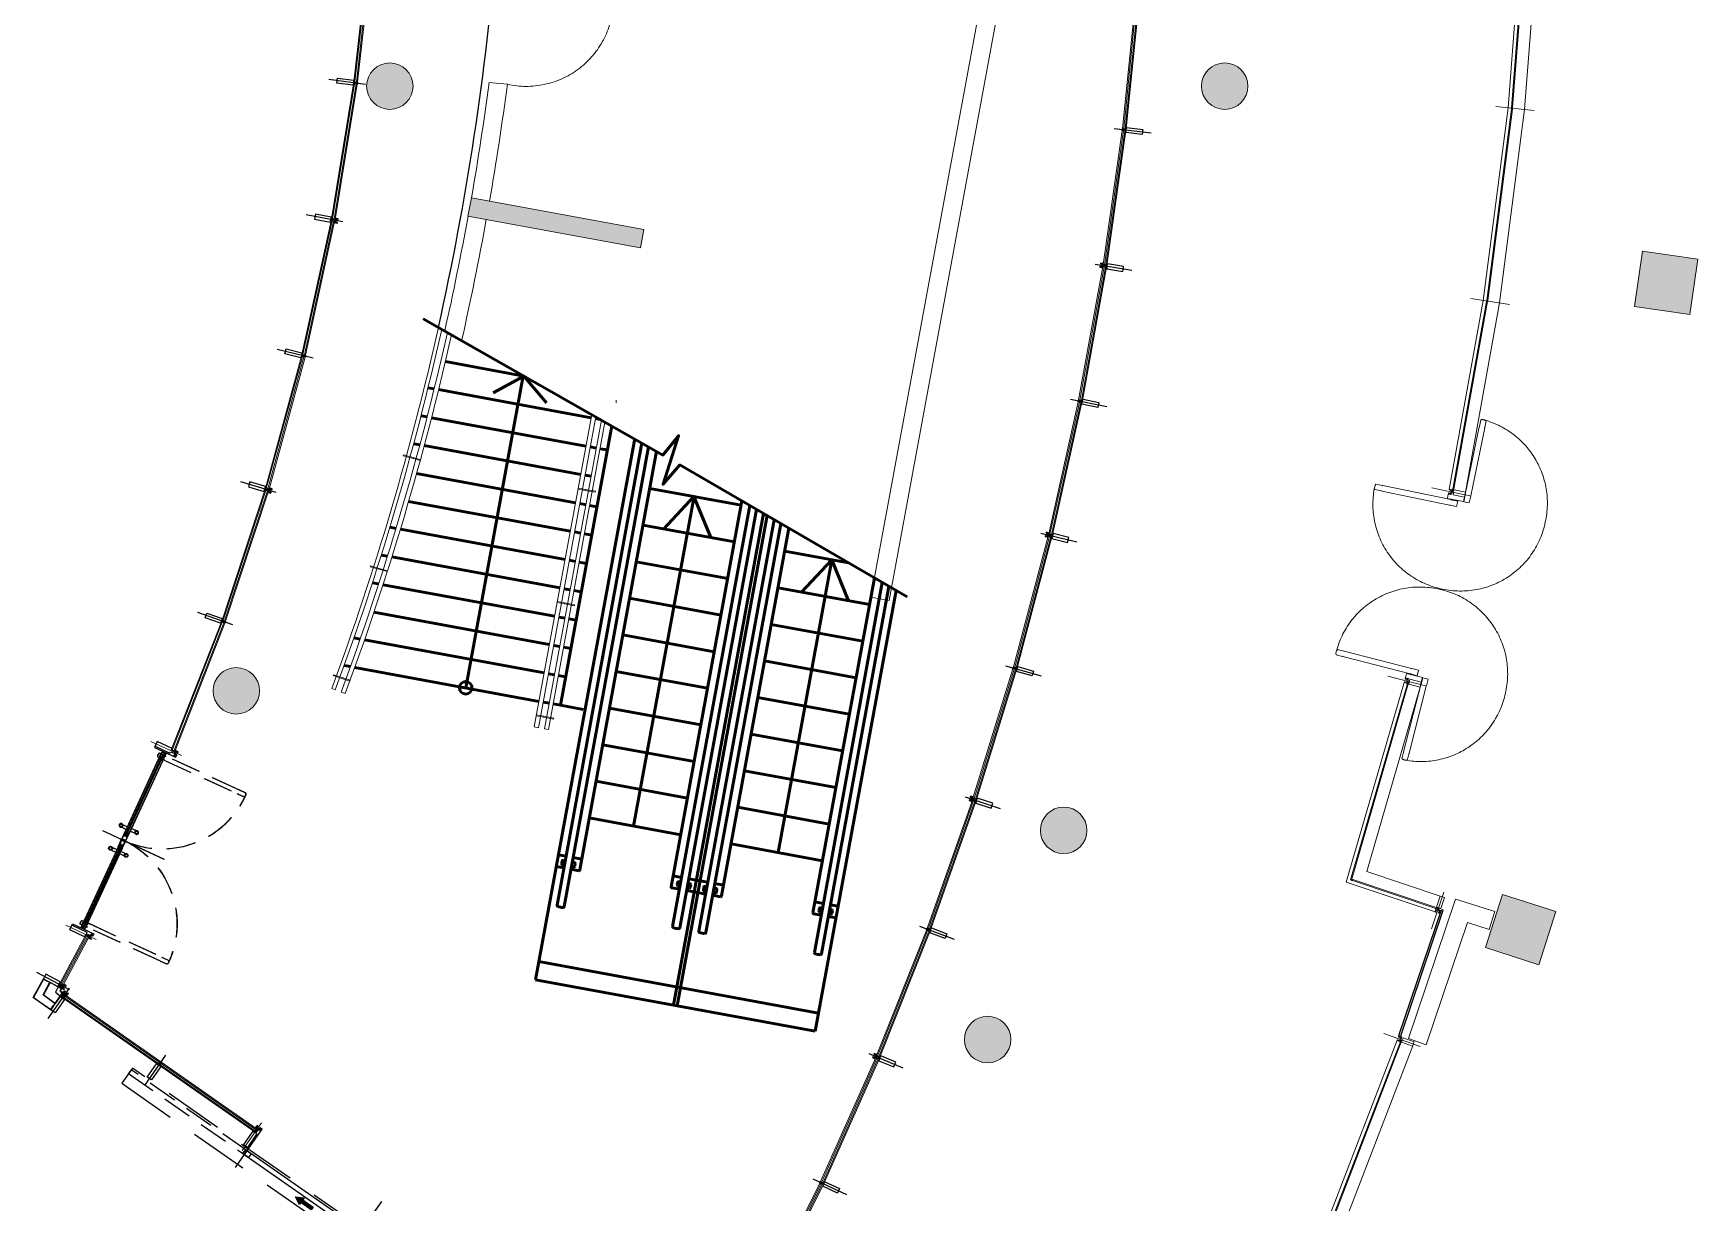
# Model space of a CAD drawing. Header units: centimetres. Extents: x 139057 to 200038, y 34824 to 80516.
# Drawn here: x 173104 to 174894, y 51127 to 52385 of the extents above; entities that cross this region are included whole.
import ezdxf

# ---------------------------------------------------------------- set-up
doc = ezdxf.new("R2010")
doc.units = ezdxf.units.CM
doc.header["$LTSCALE"] = 100
for name, pattern in [('CENTER', [7, 4, -1, 1, -1]), ('GI-ST-ESC-P1$0$A-FLPLR$0$CENTER', [2, 1.25, -0.25, 0.25, -0.25]), ('GI-ST-ESC-P1$0$AFP0APIAZ$0$CENTER', [50.8, 31.75, -6.35, 6.35, -6.35]), ('GI-ST-ESC-P1$0$CENTER', [50.8, 31.75, -6.35, 6.35, -6.35]), ('GI-ST-ESC-P1$0$CENTER2', [28.575, 19.05, -3.175, 3.175, -3.175]), ('GI-ST-ESC-P1$0$DASHED', [19.05, 12.7, -6.35]), ('GI-ST-ESC-P1$0$HIDDEN', [9.525, 6.35, -3.175]), ('GI-ST-ESC-P1$0$HIDDEN2', [4.7625, 3.175, -1.5875]), ('HIDDEN', [0.5, 0.25, -0.25])]:
    doc.linetypes.add(name, pattern=pattern)
doc.layers.get('0').update_dxf_attribs({"lineweight": 0})
doc.layers.get('Defpoints').update_dxf_attribs({"lineweight": 0})
for name, color, linetype, lineweight in [('410_STRUTTURE_001-AM_0', 7, 'Continuous', 0), ('430_TAVOLATI_001-AM_0', 3, 'Continuous', 0), ('440_SIMBOLI_001-AM_0', 31, 'Continuous', 0), ('441_SERRAMENTI_001-AM_0', 1, 'Continuous', 0), ('448_SCALE_001-AM_0', 216, 'Continuous', 50)]:
    doc.layers.add(name, color=color, linetype=linetype, lineweight=lineweight)
for name, color, linetype in [('A-FIN-PIETRA', 7, 'Continuous'), ('A-GRAFICA', 253, 'Continuous'), ('A-SE', 252, 'Continuous'), ('GI-ST-ESC-P1$0$0-SCRN-40', 7, 'Continuous'), ('GI-ST-ESC-P1$0$A-CLNG-GLAZ', 1, 'Continuous'), ('GI-ST-ESC-P1$0$A-DOOR', 1, 'Continuous'), ('GI-ST-ESC-P1$0$A-DOOR-STL', 1, 'Continuous'), ('GI-ST-ESC-P1$0$A-DOORS-SLIDING', 1, 'Continuous'), ('GI-ST-ESC-P1$0$A-ESC-KONE-NEW', 1, 'Continuous'), ('GI-ST-ESC-P1$0$A-FIN', 7, 'Continuous'), ('GI-ST-ESC-P1$0$A-GLAZ-MULL', 1, 'Continuous'), ('GI-ST-ESC-P1$0$A-HDDN', 7, 'GI-ST-ESC-P1$0$HIDDEN2'), ('GI-ST-ESC-P1$0$A-HTCH', 7, 'Continuous'), ('GI-ST-ESC-P1$0$A-SCRN-50', 7, 'Continuous'), ('GI-ST-ESC-P1$0$AFP0APIAZ$0$A-GRID', 7, 'GI-ST-ESC-P1$0$AFP0APIAZ$0$CENTER'), ('RETAIL-STRFNT$0$A-STONE', 5, 'Continuous')]:
    doc.layers.add(name, color=color, linetype=linetype)

# ---------------------------------------------------------------- blocks, each defined once
blk = doc.blocks.new('GI-ST-ESC-P1$0$SS-JAMB-single')
at = {"layer": 'GI-ST-ESC-P1$0$0-SCRN-40'}
for p, q in [((65, 15), (56, -15)), ((65, -15), (56, 15)), ((65, 9), (81, 19)), ((65, 19), (81, 9)), ((65, -9), (81, -19)), ((65, -19), (81, -9))]:
    blk.add_line(p, q, dxfattribs=at)
for points in [[(81, 9), (65, 9), (65, 19), (81, 19)], [(81, -9), (65, -9), (65, -19), (81, -19)]]:
    blk.add_lwpolyline(points, close=True, dxfattribs=at)
at = {"layer": 'GI-ST-ESC-P1$0$A-DOOR'}
blk.add_line((65, -5), (65, 5), dxfattribs=at)
at = {"layer": 'GI-ST-ESC-P1$0$A-DOOR-STL'}
for points in [[(81, -20), (81, -23), (6, -23, -0.270348), (6, 22), (81, 22), (81, 20), (76, 20), (76, 21), (51, 21), (51, 14, 0.414214), (52, 13), (54, 13, -0.414156), (56, 12), (56, -12, -0.414214), (54, -13), (52, -13, 0.414214), (51, -14), (51, -21), (76, -21), (76, -20)], [(85, 22), (85, 18), (81, 18), (81, 9), (85, 9), (85, 7), (87, 7), (87, 7), (86, 7), (86, 9), (89, 9), (89, 7), (89, 7), (89, 7), (90, 7), (90, 22), (84, 22), (84, 21, -0.342519), (83, 20), (75, 20), (76, 21), (73, 21), (73, 19), (83, 19, 0.359532), (85, 21), (85, 22)], [(85, -22), (85, -18), (81, -18), (81, -9), (85, -9), (85, -7), (87, -7), (87, -7), (86, -7), (86, -9), (89, -9), (89, -7), (89, -7), (89, -7), (90, -7), (90, -23), (84, -23), (84, -22, 0.342519), (83, -20), (75, -20), (76, -21), (73, -21), (73, -19), (83, -19, -0.359532), (85, -21), (85, -22)]]:
    blk.add_lwpolyline(points, format="xyb", close=True, dxfattribs=at)
for points in [[(0, 5), (8, 5), (8, -5), (0, -5)], [(82, 10), (82, 17), (86, 17), (86, 22), (89, 22), (89, 10), (82, 10)], [(82, -10), (82, -17), (86, -17), (86, -22), (89, -22), (89, -10), (82, -10)]]:
    blk.add_lwpolyline(points, dxfattribs=at)
blk.add_lwpolyline([(3, -5, 0.0936), (8, -20), (48, -20), (48, -12, -0.414214), (49, -10), (52, -10, 0.414214), (53, -9), (53, 9, 0.414214), (52, 10), (49, 10, -0.414214), (48, 12), (48, 20), (8, 20, 0.093793), (3, 5)], format="xyb", dxfattribs=at)
at = {"layer": 'GI-ST-ESC-P1$0$A-HTCH'}
for p, q in [((7, 4), (0, 4)), ((7, -4), (7, 4)), ((7, -4), (0, -4))]:
    blk.add_line(p, q, dxfattribs=at)
at = {"layer": 'GI-ST-ESC-P1$0$A-SCRN-50'}
blk.add_lwpolyline([(65, -15), (65, 15), (56, 15), (56, -15)], close=True, dxfattribs=at)
for points in [[(65, 6, 0.414214), (67, 5), (71, 5, 0.414214), (73, 6), (73, 7, 0.414214), (71, 9), (67, 9, 0.414214), (65, 7)], [(65, -7, -0.414214), (67, -5), (71, -5, -0.414214), (73, -7), (73, -7, -0.414214), (71, -9), (67, -9, -0.414214), (65, -7)]]:
    blk.add_lwpolyline(points, format="xyb", close=True, dxfattribs=at)
at = {"layer": 'GI-ST-ESC-P1$0$A-SCRN-50', "elevation": 0}
for points in [[(90, 7, 0.351176), (92, 5, -0.136872), (89, 6), (86, 6, 0.677859), (87, 5, -0.544776), (85, 7)], [(90, -7, -0.351176), (92, -5, 0.136872), (89, -6), (86, -6, -0.677859), (87, -5, 0.544776), (85, -7)]]:
    blk.add_lwpolyline(points, format="xyb", dxfattribs=at)
blk = doc.blocks.new('GI-ST-ESC-P1$0$door-single-gl')
at = {"layer": 'GI-ST-ESC-P1$0$A-DOOR'}
for p, q in [((980, 27), (70, 27, 0)), ((980, 17), (70, 17, 0))]:
    blk.add_line(p, q, dxfattribs=at)
at = {"layer": 'GI-ST-ESC-P1$0$A-FIN'}
for p, q in [((95, 45, 0), (955, 45, 0)), ((955, 0, 0), (95, 0, 0))]:
    blk.add_line(p, q, dxfattribs=at)
at = {"layer": 'GI-ST-ESC-P1$0$A-FIN', "elevation": 0}
for points in [[(895, 115), (895, 45)], [(925, 115), (925, 45)], [(895, -70), (895, 0)], [(925, -70), (925, 0)]]:
    blk.add_lwpolyline(points, dxfattribs=at)
at = {"layer": 'GI-ST-ESC-P1$0$A-FIN'}
for centre, start, end in [((910, 115), 318.5908, 221.4101), ((910, -70), 138.5908, 41.4101)]:
    blk.add_arc(centre, 20, start, end, dxfattribs=at)
at = {"layer": 'GI-ST-ESC-P1$0$A-HDDN', "linetype": 'GI-ST-ESC-P1$0$A-FLPLR$0$CENTER'}
blk.add_line((23, 22, 0), (67, 22, 0), dxfattribs=at)
at = {"layer": 'GI-ST-ESC-P1$0$A-HDDN', "elevation": 0}
blk.add_lwpolyline([(32, 1006), (32, 931), (35, 931), (35, 930, -0.342519), (33, 928), (32, 928), (32, 56), (33, 56, -0.350323), (35, 55), (35, 53), (32, 53), (32, -22, 0.270348), (77, -22), (77, 53), (75, 53), (75, 55, -0.342519), (77, 56), (78, 56), (78, 928), (77, 928, -0.346971), (75, 930), (75, 931), (77, 931), (77, 1006, 0.270348)], format="xyb", close=True, dxfattribs=at)
at = {"layer": 'GI-ST-ESC-P1$0$A-HDDN', "linetype": 'GI-ST-ESC-P1$0$HIDDEN2', "ltscale": 0.1}
for centre, start, end in [((910, 115), 221.4887, 318.6207), ((910, -70), 41.3802, 138.5122)]:
    blk.add_arc(centre, 20, start, end, dxfattribs=at)
at = {"layer": 'GI-ST-ESC-P1$0$A-HTCH'}
for p, q in [((980, 25), (70, 25, 0)), ((980, 22), (70, 22, 0)), ((980, 20), (70, 20, 0))]:
    blk.add_line(p, q, dxfattribs=at)
for centre, radius in [((55, 22, 0), 7.5), ((55, 22, 0), 5.5), ((910, 115), 15), ((910, -70), 15)]:
    blk.add_circle(centre, radius, dxfattribs=at)
at = {"layer": 'GI-ST-ESC-P1$0$AFP0APIAZ$0$A-GRID', "linetype": 'GI-ST-ESC-P1$0$A-FLPLR$0$CENTER'}
blk.add_line((55, 54, 0), (55, -9, 0), dxfattribs=at)
at = {"layer": 'GI-ST-ESC-P1$0$AFP0APIAZ$0$A-GRID', "linetype": 'GI-ST-ESC-P1$0$HIDDEN2'}
blk.add_arc((55, 22, 0), 990, 0.0023, 90.0022, dxfattribs=at)
at = {"linetype": 'ByBlock'}
blk.add_blockref('GI-ST-ESC-P1$0$SS-JAMB-single', (5, 22, 0), dxfattribs=at)
at = {"linetype": 'ByBlock', "xscale": -1}
blk.add_blockref('GI-ST-ESC-P1$0$SS-JAMB-single', (1045, 22, 0), dxfattribs=at)
blk = doc.blocks.new('GI-ST-ESC-P1$0$EXIT-DOORS-1935CLEAR')
blk.add_line((8, 22, 0), (-8, 22, 0))
at = {"layer": 'GI-ST-ESC-P1$0$A-DOOR', "color": 1, "linetype": 'GI-ST-ESC-P1$0$CENTER2'}
blk.add_line((0, -227, 0), (0, 501, 0), dxfattribs=at)
at = {"linetype": 'ByBlock'}
blk.add_blockref('GI-ST-ESC-P1$0$door-single-gl', (-1045, 0), dxfattribs=at)
at = {"linetype": 'ByBlock', "xscale": -1}
blk.add_blockref('GI-ST-ESC-P1$0$door-single-gl', (1045, 0), dxfattribs=at)
blk = doc.blocks.new('P-ESC-1-2-3-4_P1')
for p, q in [((0, 1530), (0, -1530)), ((4818, 1530), (0, 1530)), ((833, 1447), (4848, 1447)), ((1239, 1530), (1239, 1447)), ((1270, 1469), (1270, 1447)), ((1307, 1479), (1280, 1479)), ((1317, 1469), (1317, 1447)), ((1367, 1530), (1367, 1447)), ((4876, 1368), (833, 1368)), ((1239, 1368), (1239, 1284)), ((1249, 1276), (4909, 1276)), ((1270, 1368), (1270, 1346)), ((1307, 1336), (1280, 1336)), ((1317, 1368), (1317, 1346)), ((1367, 1368), (1367, 1276)), ((1818, 276), (1818, 1276)), ((2218, 276), (2218, 1276)), ((2618, 276), (2618, 1276)), ((3018, 276), (3018, 1276)), ((3418, 276), (3418, 1276)), ((3818, 276), (3818, 1276)), ((4218, 276), (4218, 1276)), ((4618, 276), (4618, 1276)), ((5018, 790), (4618, 1048)), ((5018, 276), (5018, 973)), ((1818, 790), (5018, 790)), ((5018, 790), (4618, 533)), ((833, 183), (5301, 183)), ((1239, 183), (1239, 267)), ((5268, 276), (1249, 276)), ((1270, 183), (1270, 205)), ((1307, 215), (1280, 215)), ((1317, 183), (1317, 205)), ((1367, 183), (1367, 276)), ((0, 20), (5360, 20)), ((5330, 104), (833, 104)), ((1239, 0), (1239, 104)), ((1239, 0), (1239, -103)), ((1270, 82), (1270, 104)), ((1307, 72), (1280, 72)), ((1317, 82), (1317, 104)), ((1367, 0), (1367, 104)), ((1367, 0), (1367, -103)), ((5374, -20), (0, -20)), ((5404, -103), (833, -103)), ((1270, -81), (1270, -103)), ((1307, -71), (1280, -71)), ((1317, -81), (1317, -103)), ((833, -182), (5433, -182)), ((1239, -182), (1239, -266)), ((5466, -274), (1249, -274)), ((1270, -182), (1270, -204)), ((1307, -214), (1280, -214)), ((1317, -182), (1317, -204)), ((1367, -182), (1367, -274)), ((1818, -1274), (1818, -274)), ((2218, -1274), (2218, -274)), ((2618, -1274), (2618, -274)), ((3018, -1274), (3018, -274)), ((3418, -1274), (3418, -274)), ((3818, -1274), (3818, -274)), ((4218, -1274), (4218, -274)), ((4618, -1274), (4618, -274)), ((5018, -1274), (5018, -274)), ((5418, -1274), (5418, -274)), ((5418, -790), (5018, -533)), ((1818, -790), (5424, -790)), ((5418, -790), (5018, -1048)), ((5858, -1367), (833, -1367)), ((1239, -1367), (1239, -1283)), ((1249, -1274), (5825, -1274)), ((1270, -1367), (1270, -1345)), ((1307, -1335), (1280, -1335)), ((1317, -1367), (1317, -1345)), ((1367, -1367), (1367, -1274)), ((5917, -1530), (0, -1530)), ((833, -1446), (5887, -1446)), ((1239, -1530), (1239, -1446)), ((1270, -1468), (1270, -1446)), ((1307, -1478), (1280, -1478)), ((1317, -1468), (1317, -1446)), ((1367, -1530), (1367, -1446))]:
    blk.add_line(p, q)
at = {"ltscale": 280}
blk.add_line((200, 1530), (200, -1530), dxfattribs=at)
for centre, radius, start, end in [((1068, 1408), 250, 173.6303, 186.3697), ((833, 1434), 13.3, 90, 173.6303), ((1280, 1469), 10, 90, 180), ((1307, 1469), 10, 0, 90), ((833, 1381), 13.3, 186.3697, 270), ((1249, 1286), 10, 190, 270), ((1280, 1346), 10, 180, 270), ((1307, 1346), 10, 270, 0), ((833, 170), 13.3, 90, 173.6303), ((1249, 266), 10, 90, 170), ((1280, 205), 10, 90, 180), ((1307, 205), 10, 0, 90), ((1068, 143), 250, 173.6303, 186.3697), ((833, 117), 13.3, 186.3697, 270), ((1280, 82), 10, 180, 270), ((1307, 82), 10, 270, 0), ((1068, -142), 250, 173.6303, 186.3697), ((833, -116), 13.3, 90, 173.6303), ((833, -169), 13.3, 186.3697, 270), ((1280, -81), 10, 90, 180), ((1307, -81), 10, 0, 90), ((1249, -264), 10, 190, 270), ((1280, -204), 10, 180, 270), ((1307, -204), 10, 270, 0), ((1068, -1407), 250, 173.6303, 186.3697), ((833, -1380), 13.3, 90, 173.6303), ((1249, -1284), 10, 90, 170), ((1280, -1345), 10, 90, 180), ((1307, -1345), 10, 0, 90), ((833, -1433), 13.3, 186.3697, 270), ((1280, -1468), 10, 180, 270), ((1307, -1468), 10, 270, 0)]:
    blk.add_arc(centre, radius, start, end)
blk = doc.blocks.new('GI-ST-ESC-P1$0$FRAME')
at = {"layer": 'Defpoints', "color": 11}
for p, q in [((5, 9), (5, 11)), ((19, 9), (19, 11)), ((34, 9), (34, 11)), ((45, 9), (45, 11)), ((5, -9), (5, -11)), ((19, -9), (19, -11)), ((34, -9), (34, -11)), ((45, -9), (45, -11))]:
    blk.add_line(p, q, dxfattribs=at)
at = {"layer": 'Defpoints'}
blk.add_line((49, 11), (49, -11), dxfattribs=at)
at = {"layer": 'GI-ST-ESC-P1$0$A-CLNG-GLAZ', "color": 11, "linetype": 'GI-ST-ESC-P1$0$CENTER'}
blk.add_line((-81, 0), (318, 0), dxfattribs=at)
at = {"layer": 'GI-ST-ESC-P1$0$A-GLAZ-MULL', "color": 11}
blk.add_line((0, 11), (0, -11), dxfattribs=at)
at = {"layer": 'GI-ST-ESC-P1$0$A-GLAZ-MULL', "color": 5}
blk.add_lwpolyline([(-3, 23), (-26, 23, 0.414214), (-27, 22), (-27, 16, 0.414214), (-26, 15), (-10, 15, -0.414214), (-9, 14), (-9, -14, -0.414214), (-10, -15), (-26, -15, 0.414214), (-27, -16), (-27, -22, 0.414214), (-26, -23), (-3, -23), (-3, -25, 0.414214), (-2, -26), (0, -26), (0, -11), (49, -11), (49, -28), (224, -28), (224, 27), (49, 27), (49, 11), (0, 11), (0, 26), (-2, 26, 0.414214), (-3, 25)], format="xyb", close=True, dxfattribs=at)
blk = doc.blocks.new('GI-ST-ESC-P1$0$MULL-NO-CAP')
at = {"layer": 'GI-ST-ESC-P1$0$A-CLNG-GLAZ', "color": 11, "linetype": 'GI-ST-ESC-P1$0$CENTER'}
blk.add_line((194, -236), (-59, 72), dxfattribs=at)
at = {"layer": 'GI-ST-ESC-P1$0$A-GLAZ-MULL', "color": 5}
blk.add_lwpolyline([(131, -176), (148, -162), (120, -128), (132, -118), (21, 17), (-21, -17), (90, -153), (103, -142), (131, -176)], dxfattribs=at)
blk = doc.blocks.new('GI-ST-ESC-P1$0$door jam')
at = {"layer": 'Defpoints'}
blk.add_line((27, -34), (257, -314), dxfattribs=at)
at = {"layer": 'GI-ST-ESC-P1$0$A-DOOR'}
blk.add_lwpolyline([(216, -249), (185, -211), (199, -200), (87, -65), (32, -110), (192, -303, 0.414214), (193, -303), (202, -296, 0.414214), (202, -295), (187, -278, -0.414214), (187, -277), (192, -273)], format="xyb", dxfattribs=at)
blk.add_lwpolyline([(44, -100), (156, -235), (168, -225), (199, -263)], dxfattribs=at)
blk.add_lwpolyline([(236, -266, 0.414214), (238, -267), (242, -263, 0.414214), (243, -261), (228, -244, -0.414214), (228, -243), (229, -242, 0.414214), (229, -241), (228, -239), (190, -270), (207, -291, 0.414214), (208, -291), (213, -287, 0.414214), (213, -286), (203, -273, -0.414214), (203, -272), (225, -254, -0.414214), (226, -254)], format="xyb", close=True, dxfattribs=at)
blk = doc.blocks.new('GI-ST-ESC-P1$0$SLIDING-EXIT-DOORS-3000CLEAR')
at = {"layer": 'GI-ST-ESC-P1$0$A-DOORS-SLIDING', "linetype": 'GI-ST-ESC-P1$0$CENTER2', "ltscale": 0.5}
for p in [(0, -290), (0, 75)]:
    blk.add_line(p, (0, 434), dxfattribs=at)
at = {"layer": 'GI-ST-ESC-P1$0$A-DOORS-SLIDING', "linetype": 'Continuous', "ltscale": 0.5}
for p, q in [((-1500, -168), (-1500, 185)), ((1500, -168), (1500, 185))]:
    blk.add_line(p, q, dxfattribs=at)
at = {"layer": 'GI-ST-ESC-P1$0$A-DOORS-SLIDING', "color": 70, "linetype": 'GI-ST-ESC-P1$0$HIDDEN'}
for points in [[(0, 75), (-3020, 75), (-3020, -125), (0, -125)], [(0, 75), (3020, 75), (3020, -125), (0, -125)]]:
    blk.add_lwpolyline(points, dxfattribs=at)
at = {"layer": 'GI-ST-ESC-P1$0$A-DOORS-SLIDING', "color": 11, "linetype": 'GI-ST-ESC-P1$0$HIDDEN2'}
for points in [[(-1500, 52), (-3020, 52), (-3020, 2), (-1500, 2)], [(1500, 52), (3020, 52), (3020, 2), (1500, 2)]]:
    blk.add_lwpolyline(points, close=True, dxfattribs=at)
at = {"layer": 'GI-ST-ESC-P1$0$A-DOORS-SLIDING'}
for points in [[(0, 52), (-1520, 52), (-1520, 2), (0, 2)], [(-1448, 52), (-1448, 2), (-1520, 2), (-1520, 52)], [(0, 52), (0, 2), (-72, 2), (-72, 52)], [(0, 52), (1520, 52), (1520, 2), (0, 2)], [(1448, 52), (1448, 2), (1520, 2), (1520, 52)]]:
    blk.add_lwpolyline(points, close=True, dxfattribs=at)
blk.add_lwpolyline([(0, 2), (72, 2), (72, 52), (0, 52)], dxfattribs=at)
blk = doc.blocks.new('GI-ST-ESC-P1$0$ARR2')
at = {"layer": 'GI-ST-ESC-P1$0$A-DOORS-SLIDING'}
blk.add_hatch(color=30, dxfattribs=at).paths.add_polyline_path([(0, 0), (0, -135), (-27, -135), (18, -219), (62, -135), (35, -135), (35, 0)])
blk.add_lwpolyline([(0, 0), (0, -135), (-27, -135), (18, -219), (62, -135), (35, -135), (35, 0), (0, 0)], dxfattribs=at)

msp = doc.modelspace()

# ---------------------------------------------------------------- hatches: boundary and pattern name
at = {"layer": '410_STRUTTURE_001-AM_0'}
h = msp.add_hatch(color=256, dxfattribs=at)
edge = h.paths.add_edge_path()
edge.add_arc((173487.2, 52327.7), 25, 0, 360)
h = msp.add_hatch(color=256, dxfattribs=at)
edge = h.paths.add_edge_path()
edge.add_arc((174385.3, 52327.7), 25, 0, 360)
for points in [[(173757, 52153.8), (173760.6, 52173.5), (173575.1, 52207.7), (173571.1, 52188.1)], [(174834.7, 52150.2), (174894.1, 52141.6), (174885.5, 52082.2), (174826.1, 52090.8)], [(174684.3, 51458.7), (174741.4, 51440.5), (174723.2, 51383.3), (174666, 51401.6)]]:
    msp.add_hatch(color=256, dxfattribs=at).paths.add_polyline_path(points)
h = msp.add_hatch(color=256, dxfattribs=at)
edge = h.paths.add_edge_path()
edge.add_arc((173322.1, 51677.7), 25, 0, 360)
h = msp.add_hatch(color=256, dxfattribs=at)
edge = h.paths.add_edge_path()
edge.add_arc((174212.1, 51527.7), 25, 0, 360)
h = msp.add_hatch(color=256, dxfattribs=at)
edge = h.paths.add_edge_path()
edge.add_arc((174130.3, 51302.8), 25, 0, 360)

# ---------------------------------------------------------------- linework, layer by layer
at = {"layer": '410_STRUTTURE_001-AM_0', "elevation": 0}
for points in [[(173757, 52153.8), (173760.6, 52173.5), (173575.1, 52207.7), (173571.1, 52188.1)], [(174834.7, 52150.2), (174894.1, 52141.6), (174885.5, 52082.2), (174826.1, 52090.8)], [(174684.3, 51458.7), (174741.4, 51440.5), (174723.2, 51383.3), (174666, 51401.6)]]:
    msp.add_lwpolyline(points, close=True, dxfattribs=at)
at = {"layer": '410_STRUTTURE_001-AM_0'}
for centre in [(173487.2, 52327.7, 0), (174385.3, 52327.7, 0), (173322.1, 51677.7, 0), (174212.1, 51527.7, 0), (174130.3, 51302.8, 0)]:
    msp.add_circle(centre, 25, dxfattribs=at)
at = {"layer": '430_TAVOLATI_001-AM_0'}
for p, q in [((174004.8, 51778.3, 0), (174189.3, 52778.8, 0)), ((174086.9, 52113.2, 0), (174208.9, 52775.2, 0)), ((173613.8, 52329.7, 0), (173593.9, 52331.5, 0)), ((174024.5, 51774.7, 0), (174086.9, 52113.2, 0)), ((174024.5, 51774.7, 0), (174004.8, 51778.3, 0)), ((174583.1, 51303.8, 0), (174633.7, 51453.8, 0)), ((174675.8, 51440.4, 0), (174633.7, 51453.8, 0)), ((174669.7, 51421.3, 0), (174675.8, 51440.4, 0)), ((174602, 51297.3, 0), (174646.4, 51428.7, 0)), ((174669.7, 51421.3, 0), (174646.4, 51428.7, 0)), ((174583.1, 51303.8, 0), (174602, 51297.3, 0))]:
    msp.add_line(p, q, dxfattribs=at)
at = {"layer": '430_TAVOLATI_001-AM_0', "elevation": 0}
for points in [[(173594, 52331.5, -0.010325), (173575.1, 52207.7)], [(173613.7, 52329.7, -0.010403), (173594.5, 52204.1, -0.000787)], [(173571.4, 52188, -0.010397), (173546.3, 52064.4, -0.010397)], [(173591, 52184.4, -0.010891), (173564.5, 52054.1)]]:
    msp.add_lwpolyline(points, format="xyb", dxfattribs=at)
at = {"layer": '440_SIMBOLI_001-AM_0'}
for p, q in [((173642.5, 51638.9, 0), (173704.4, 51974.7, 0)), ((173647.2, 51638, 0), (173708.9, 51972.2, 0)), ((173653.8, 51636.8, 0), (173715, 51968.7, 0)), ((173657.8, 51636.1, 0), (173718.7, 51966.6, 0)), ((173428.5, 51678.7, 0), (173424.8, 51680.1, 0)), ((173439.3, 51674.7, 0), (173434.8, 51676.3, 0)), ((173647.2, 51638, 0), (173642.5, 51638.9, 0)), ((173657.8, 51636.1, 0), (173653.8, 51636.8, 0))]:
    msp.add_line(p, q, dxfattribs=at)
at = {"layer": '440_SIMBOLI_001-AM_0', "elevation": 0}
for points in [[(173512.4, 51928.4), (173501.9, 51931.4), (173501.6, 51930.5), (173512.2, 51927.4)], [(173512.2, 51927.4), (173519.8, 51925.2), (173520.1, 51926.1), (173512.4, 51928.4), (173512.2, 51927.4)], [(173476.8, 51808), (173484.5, 51805.9), (173484.8, 51806.8), (173477.1, 51809)]]:
    msp.add_lwpolyline(points, dxfattribs=at)
for points in [[(173689.7, 51894.6), (173697.5, 51893.2), (173697.7, 51894.1), (173689.9, 51895.6)], [(173697.5, 51893.2), (173708.3, 51891.2), (173708.4, 51892.2), (173697.6, 51894.2)], [(173466.2, 51811.1), (173476.8, 51808), (173477.1, 51809), (173466.5, 51812)], [(173667.2, 51772.7), (173675, 51771.2), (173675.1, 51772.2), (173667.4, 51773.6)], [(173675, 51771.2), (173685.8, 51769.2), (173686, 51770.2), (173675.1, 51772.2)], [(173426.2, 51694.1), (173436.7, 51690.5), (173437, 51691.5), (173426.6, 51695)], [(173436.7, 51690.5), (173444.3, 51688), (173444.6, 51689), (173437, 51691.5)], [(173644.7, 51650.8), (173652.6, 51649.4), (173652.8, 51650.3), (173644.9, 51651.8)], [(173652.6, 51649.4), (173663.4, 51647.4), (173663.6, 51648.3), (173652.8, 51650.3)]]:
    msp.add_lwpolyline(points, close=True, dxfattribs=at)
at = {"layer": '440_SIMBOLI_001-AM_0'}
for radius, end in [(3011, 347.3993), (3015, 347.3761), (3021.7, 347.3373), (3026.5, 347.3097)]:
    msp.add_arc((170601, 52725.2, 0), radius, 339.6897, end, dxfattribs=at)
at = {"layer": '441_SERRAMENTI_001-AM_0'}
for p, q in [((174706.1, 52510.1, 0), (174690.1, 52304.3, 0)), ((174723.9, 52508.6, 0), (174707.8, 52302.5, 0)), ((174663.4, 52097.4, 0), (174690.1, 52304.3, 0)), ((174681, 52094.7, 0), (174707.8, 52302.5, 0)), ((174626.8, 51894.3, 0), (174663.4, 52097.4, 0)), ((174644.3, 51891.2, 0), (174681, 52094.7, 0)), ((174578.4, 51686.8, 0), (174516.1, 51472, 0)), ((174595.5, 51681.8, 0), (174538.3, 51483.3, 0)), ((174617, 51457.1, 0), (174538.3, 51483.3, 0)), ((174611.7, 51440.1, 0), (174516.1, 51472, 0)), ((173137.5, 51349.4, 0), (173342.9, 51206, 0)), ((173138.3, 51350.6, 0), (173343.6, 51207.1, 0)), ((173136, 51347.3, 0), (173341.4, 51203.8, 0)), ((173136.6, 51348.2, 0), (173342, 51204.7, 0)), ((174570.8, 51302, 0), (174496.6, 51109.4, 0)), ((174587.6, 51296, 0), (174513.1, 51102.6, 0))]:
    msp.add_line(p, q, dxfattribs=at)
at = {"layer": '441_SERRAMENTI_001-AM_0', "linetype": 'CENTER'}
for p, q in [((174718.3, 52301.4, 0), (174676.8, 52305.7, 0)), ((174691.5, 52093.1, 0), (174650.2, 52099.5, 0)), ((174649, 51887.5, 0), (174608.1, 51895.9, 0)), ((174601.3, 51683.2, 0), (174560.9, 51693.6, 0)), ((174621, 51461.4, 0), (174607.8, 51421.7, 0)), ((174595.7, 51295.4, 0), (174556.4, 51309.5, 0))]:
    msp.add_line(p, q, dxfattribs=at)
at = {"layer": '441_SERRAMENTI_001-AM_0', "elevation": 0}
for points in [[(173252.2, 51614.2), (173306, 51751.8), (173306.8, 51753.8), (173352.8, 51893.4), (173353.4, 51895.5), (173392.1, 52037.3), (173392.7, 52039.4), (173424, 52183.1), (173424.4, 52185.2), (173448.3, 52330.3), (173448.6, 52332.4), (173464.9, 52478.5), (173465.1, 52480.7), (173473.8, 52627.4), (173473.9, 52629.6), (173475, 52776.6), (173475, 52778.8), (173468.2, 52925.4)], [(173253.2, 51613.8), (173307, 51751.4), (173307.8, 51753.5), (173353.8, 51893.1), (173354.4, 51895.2), (173393.2, 52037), (173393.7, 52039.2), (173425.1, 52182.8), (173425.5, 52185), (173449.3, 52330.1), (173449.6, 52332.3), (173466, 52478.4), (173466.1, 52480.6), (173474.9, 52627.4), (173475, 52629.6), (173476.1, 52776.6), (173476, 52778.9), (173469.3, 52925.5)], [(173254.8, 51613), (173308.7, 51750.8), (173309.4, 51752.9), (173355.5, 51892.6), (173356.1, 51894.7), (173394.9, 52036.6), (173395.4, 52038.8), (173426.8, 52182.5), (173427.2, 52184.7), (173451.1, 52329.8), (173451.4, 52332.1), (173467.7, 52478.2), (173467.9, 52480.5), (173476.6, 52627.3), (173476.7, 52629.6), (173477.8, 52776.6), (173477.8, 52778.9), (173471.3, 52925.6)], [(173255.8, 51612.6), (173309.8, 51750.4), (173310.5, 51752.5), (173356.6, 51892.2), (173357.3, 51894.4), (173396, 52036.3), (173396.6, 52038.5), (173427.9, 52182.3), (173428.4, 52184.5), (173452.2, 52329.7), (173452.5, 52331.9), (173468.9, 52478.1), (173469.1, 52480.4), (173477.8, 52627.3), (173477.9, 52629.6), (173479, 52776.6), (173478.9, 52778.9), (173472.5, 52925.6)], [(173885.2, 51017.9), (173949.7, 51148.4), (173950.6, 51150.4), (174009.9, 51283.4), (174010.7, 51285.5), (174064.8, 51421.1), (174065.5, 51423.2), (174113.9, 51560.1), (174114.5, 51562.2), (174157.5, 51701.3), (174158.1, 51703.4), (174195.5, 51844.1), (174196, 51846.3), (174227.8, 51988.4), (174228.2, 51990.5), (174254.3, 52133.8), (174254.7, 52136), (174275.1, 52280.1), (174275.3, 52282.3), (174289.9, 52427.2), (174290.1, 52429.4), (174299, 52574.7), (174299.1, 52576.9), (174302.1, 52722.5)], [(173886.4, 51017.3), (173950.9, 51147.8), (173951.9, 51149.9), (174011.1, 51282.9), (174012, 51285), (174066, 51420.6), (174066.8, 51422.7), (174115.1, 51559.7), (174115.8, 51561.8), (174158.8, 51700.9), (174159.4, 51703.1), (174196.8, 51843.8), (174197.3, 51846), (174229.1, 51988.1), (174229.6, 51990.3), (174255.7, 52133.6), (174256, 52135.7), (174276.4, 52279.9), (174276.7, 52282.2), (174291.3, 52427.1), (174291.5, 52429.3), (174300.3, 52574.6), (174300.4, 52576.9), (174303.5, 52722.5)], [(173887.8, 51016.6), (173952.3, 51147.2), (173953.3, 51149.2), (174012.6, 51282.3), (174013.4, 51284.3), (174067.5, 51420), (174068.3, 51422.2), (174116.6, 51559.2), (174117.3, 51561.3), (174160.3, 51700.5), (174160.9, 51702.6), (174198.3, 51843.4), (174198.9, 51845.6), (174230.7, 51987.8), (174231.1, 51990), (174257.2, 52133.3), (174257.6, 52135.5), (174278, 52279.7), (174278.2, 52282), (174292.9, 52426.9), (174293, 52429.2), (174301.9, 52574.6), (174302, 52576.8), (174305, 52722.5)], [(173888.8, 51016.1), (173953.3, 51146.7), (173954.3, 51148.8), (174013.5, 51281.8), (174014.4, 51283.9), (174068.5, 51419.7), (174069.3, 51421.8), (174117.6, 51558.8), (174118.3, 51561), (174161.3, 51700.2), (174162, 51702.4), (174199.4, 51843.2), (174199.9, 51845.4), (174231.7, 51987.5), (174232.2, 51989.8), (174258.3, 52133.1), (174258.6, 52135.4), (174279, 52279.6), (174279.3, 52281.9), (174293.9, 52426.8), (174294.1, 52429.1), (174303, 52574.5), (174303.1, 52576.8), (174306.1, 52722.5)], [(174710, 52510.6), (174693.9, 52304.6), (174710, 52510.6), (174711, 52510.6), (174694.9, 52304.6), (174693.9, 52304.6)], [(174667.3, 52097.3), (174693.8, 52303.2), (174667.3, 52097.3), (174668.2, 52097.2), (174694.8, 52303.1), (174693.8, 52303.2)], [(174630.4, 51892.8), (174667.1, 52096.4), (174630.4, 51892.8), (174631.3, 51892.6), (174668.1, 52096.2), (174667.1, 52096.4)], [(174521.7, 51474.1), (174520.7, 51474.4), (174582.2, 51686.6), (174583.2, 51686.3), (174521.7, 51474.1)], [(174613.5, 51443.5), (174522.7, 51473.8), (174613.5, 51443.5), (174613.8, 51444.5), (174523, 51474.7), (174522.7, 51473.8)], [(173132.2, 51363.1), (173160, 51414.6)], [(173133.2, 51362.6), (173160.9, 51414.1)], [(173134.5, 51361.8), (173162.3, 51413.7)], [(173135.8, 51361.2), (173163.6, 51413)], [(174574.7, 51301.3), (174500.3, 51108.4), (174574.7, 51301.3), (174575.6, 51301), (174501.2, 51108), (174500.3, 51108.4)]]:
    msp.add_lwpolyline(points, dxfattribs=at)
at = {"layer": '441_SERRAMENTI_001-AM_0', "linetype": 'HIDDEN', "ltscale": 20, "elevation": 0}
for points in [[(174664.8, 51968.8, -0.398076), (174730.2, 51859.2, -0.417928), (174619.7, 51787.1)], [(174579.7, 51603.2, 0.398076), (174686.7, 51672.8, 0.417928), (174619.3, 51786.2)]]:
    msp.add_lwpolyline(points, format="xyb", dxfattribs=at)
for points in [[(174664.9, 51960.6), (174664.9, 51960.7), (174665.2, 51960.7), (174666.7, 51967.9, 0.201647), (174660.8, 51969.1), (174659.3, 51961.9), (174659.5, 51961.9), (174659.5, 51961.7, -0.342519), (174659.3, 51961.6), (174659.2, 51961.6), (174644.1, 51888.6), (174644.2, 51888.6, -0.342519), (174644.3, 51888.4), (174644.3, 51888.3), (174644, 51888.3), (174642.5, 51881), (174648.4, 51879.8), (174649.9, 51887.1), (174649.7, 51887.2), (174649.7, 51887.3, -0.347925), (174649.9, 51887.4), (174650, 51887.4), (174665.1, 51960.4), (174665, 51960.4, -0.342519)], [(174583.4, 51610.6), (174583.3, 51610.4), (174583.6, 51610.3), (174581.7, 51603.2, -0.201647), (174575.9, 51604.7), (174577.7, 51611.8), (174578, 51611.8), (174578, 51611.9, 0.342519), (174577.9, 51612.1), (174577.8, 51612.1), (174596.4, 51684.3), (174596.5, 51684.3, 0.342519), (174596.7, 51684.4), (174596.7, 51684.5), (174596.5, 51684.6), (174598.3, 51691.8), (174604.2, 51690.3), (174602.3, 51683.1), (174602.1, 51683.1), (174602, 51683, 0.347925), (174602.2, 51682.8), (174602.2, 51682.8), (174583.6, 51610.6), (174583.6, 51610.6, 0.342519)]]:
    msp.add_lwpolyline(points, format="xyb", close=True, dxfattribs=at)
at = {"layer": '441_SERRAMENTI_001-AM_0', "elevation": 0}
for points in [[(174555.2, 51898.2), (174555.1, 51898.2), (174555.1, 51898.5), (174547.9, 51900, 0.201647), (174546.7, 51894), (174553.9, 51892.6), (174554, 51892.8), (174554.1, 51892.8, -0.342519), (174554.2, 51892.6), (174554.2, 51892.5), (174627.2, 51877.4), (174627.2, 51877.5, -0.342519), (174627.4, 51877.6), (174627.5, 51877.6), (174627.5, 51877.3), (174634.8, 51875.8), (174636, 51881.7), (174628.7, 51883.2), (174628.6, 51883), (174628.5, 51883, -0.347925), (174628.4, 51883.2), (174628.4, 51883.3), (174555.4, 51898.4), (174555.4, 51898.3, -0.342519)], [(174512.4, 51714.9), (174512.3, 51714.9), (174512.2, 51714.7), (174505.1, 51716.5, -0.201647), (174506.6, 51722.3), (174513.7, 51720.5), (174513.6, 51720.3), (174513.8, 51720.2, 0.342519), (174514, 51720.3), (174514, 51720.4), (174586.2, 51701.8), (174586.1, 51701.7, 0.342519), (174586.2, 51701.5), (174586.4, 51701.5), (174586.5, 51701.8), (174593.7, 51699.9), (174592.2, 51694), (174585, 51695.9), (174585, 51696.2), (174584.8, 51696.2, 0.347925), (174584.7, 51696.1), (174584.7, 51696), (174512.5, 51714.6), (174512.5, 51714.7, 0.342519)]]:
    msp.add_lwpolyline(points, format="xyb", close=True, dxfattribs=at)
for points in [[(174643.2, 51886), (174642.2, 51881.1), (174624.9, 51884.6, -0.414214), (174624.8, 51884.8), (174625.7, 51889.1, -0.414214), (174625.8, 51889.2), (174628.6, 51888.6, 0.414214), (174628.7, 51888.7), (174628.8, 51888.9)], [(174630.9, 51888.7), (174630.9, 51888.5), (174643.2, 51886), (174644.3, 51891.2), (174632, 51893.8), (174631.6, 51892), (174629.8, 51892.4), (174630.2, 51894.2), (174630, 51894.3, 0.414214), (174629.8, 51894.2), (174629.8, 51893.8, -0.414214), (174629.7, 51893.8), (174626.9, 51894.4, 0.414214), (174626.8, 51894.3), (174626.7, 51893.7, 0.414214), (174626.7, 51893.6), (174628.9, 51893.1, -0.414214), (174629, 51893.1), (174628.4, 51890.2, -0.414214), (174628.3, 51890.2), (174626.1, 51890.7, 0.414214), (174626, 51890.6), (174625.9, 51890, 0.414214), (174626, 51889.9), (174628.8, 51889.3, -0.414214), (174628.8, 51889.2), (174628.8, 51888.9, 0.41791), (174628.8, 51888.8), (174629.1, 51888.7), (174629.4, 51890.6), (174631.3, 51890.2), (174630.9, 51888.5)], [(174584.6, 51690), (174584.6, 51690.2), (174596.8, 51687.1), (174595.5, 51681.8), (174583.3, 51685), (174583.7, 51686.8), (174581.9, 51687.2), (174581.5, 51685.4), (174581.2, 51685.5, -0.414214), (174581.2, 51685.6), (174581.2, 51685.9, 0.414214), (174581.2, 51686), (174578.4, 51686.7, -0.414214), (174578.4, 51686.8), (174578.5, 51687.4, -0.414214), (174578.6, 51687.5), (174580.8, 51686.9, 0.414214), (174580.9, 51686.9), (174581.6, 51689.8, 0.414214), (174581.6, 51689.8), (174579.4, 51690.4, -0.414214), (174579.3, 51690.5), (174579.5, 51691.1, -0.414214), (174579.6, 51691.2), (174582.4, 51690.4, 0.414214), (174582.4, 51690.5), (174582.5, 51690.8, -0.41791), (174582.6, 51690.9), (174582.9, 51690.8), (174582.4, 51689), (174584.2, 51688.5), (174584.6, 51690.2)], [(174596.8, 51687.1), (174598.1, 51691.9), (174580.9, 51696.3, 0.414214), (174580.8, 51696.3), (174579.7, 51692, 0.414214), (174579.8, 51691.8), (174582.5, 51691.1, -0.414214), (174582.6, 51691.1), (174582.5, 51690.8)], [(174617.6, 51443.6), (174617.8, 51443.6), (174621.7, 51455.5), (174617, 51457.1), (174613, 51445.2), (174614.5, 51444.6), (174613.9, 51442.9), (174612.1, 51443.5), (174612.1, 51443.3, 0.414214), (174612.1, 51443.1), (174612.5, 51443, -0.414214), (174612.5, 51443), (174611.6, 51440.2, 0.414214), (174611.6, 51440.1), (174612.2, 51439.9, 0.414214), (174612.3, 51440), (174613.1, 51442.1, -0.414214), (174613.1, 51442.2), (174615.9, 51441.2, -0.414214), (174615.9, 51441.2), (174615.2, 51439, 0.414214), (174615.3, 51438.9), (174615.8, 51438.7, 0.414214), (174616, 51438.8), (174616.9, 51441.5, -0.414214), (174616.9, 51441.5), (174617.2, 51441.4, 0.41791), (174617.4, 51441.5), (174617.4, 51441.7), (174615.7, 51442.3), (174616.2, 51444.1), (174617.8, 51443.6)], [(174577.3, 51304.5), (174577.3, 51304.6), (174589.2, 51300.4), (174587.5, 51295.7), (174575.6, 51299.9), (174576.2, 51301.4), (174574.4, 51302.1), (174573.8, 51300.3), (174573.6, 51300.3, -0.414214), (174573.5, 51300.5), (174573.6, 51300.8, 0.414214), (174573.6, 51300.9), (174570.9, 51301.8, -0.414214), (174570.8, 51302), (174571, 51302.5, -0.414214), (174571.2, 51302.6), (174573.3, 51301.8, 0.414214), (174573.4, 51301.9), (174574.3, 51304.6, 0.414214), (174574.3, 51304.7), (174572.2, 51305.4, -0.414214), (174572.1, 51305.5), (174572.3, 51306.1, -0.414214), (174572.5, 51306.2), (174575.2, 51305.2, 0.414214), (174575.2, 51305.2), (174575.3, 51305.6, -0.41791), (174575.5, 51305.6), (174575.7, 51305.5), (174575, 51303.8), (174576.8, 51303.1), (174577.3, 51304.6)]]:
    msp.add_lwpolyline(points, format="xyb", dxfattribs=at)
at = {"layer": '441_SERRAMENTI_001-AM_0', "linetype": 'HIDDEN', "ltscale": 10}
msp.add_arc((173633.9, 52421.6, 0), 94.1, 257.6765, 354.7722, dxfattribs=at)
at = {"layer": '441_SERRAMENTI_001-AM_0'}
for centre, radius, start, end in [((174693.1, 52304, 0), 1.05, 312.6843, 35.5291), ((174696.5, 52303.7, 0), 1.8, 149.8261, 198.3872), ((174666.1, 52097, 0), 1.24, 327.5135, 14.9038), ((174669.7, 52096.4, 0), 1.65, 152.6784, 189.5181), ((174522.8, 51476.1, 0), 1.43, 231.9483, 278.9088), ((174521, 51470.6, 0), 3.55, 61.1971, 79.0562)]:
    msp.add_arc(centre, radius, start, end, dxfattribs=at)
at = {"layer": '441_SERRAMENTI_001-AM_0', "linetype": 'HIDDEN', "ltscale": 20}
for centre, radius, start, end in [((174637.6, 51878.2, 0), 92.9, 168.2486, 258.8864), ((174595.1, 51696.5, 0), 92.8, 74.9545, 165.6067)]:
    msp.add_arc(centre, radius, start, end, dxfattribs=at)
at = {"layer": '448_SCALE_001-AM_0', "linetype": 'Continuous'}
for p, q in [((173631.4, 52016.1, 0), (173547, 52031.6, 0)), ((173630.8, 52016.5, 0), (173568.9, 51680.9, 0)), ((173535, 52002.3, 0), (173528.4, 52003.5, 0)), ((173703.8, 51971.3, 0), (173539.7, 52001.5, 0)), ((173731.2, 51988.7, 0), (173730.3, 51988.8, 0)), ((173527.4, 51972.2, 0), (173520.8, 51973.4, 0)), ((173698.2, 51940.8, 0), (173532.1, 51971.3, 0)), ((173670.7, 51662.2, 0), (173726.1, 51962.4, 0)), ((173713.5, 51969.5, 0), (173708.5, 51970.4, 0)), ((173519.5, 51942.1, 0), (173512.9, 51943.3, 0)), ((173692.6, 51910.3, 0), (173524.2, 51941.3, 0)), ((173709.5, 51938.7, 0), (173702.9, 51939.9, 0)), ((173721.3, 51936.6, 0), (173713.4, 51938, 0)), ((173686.9, 51879.8, 0), (173516, 51911.2, 0)), ((173703.9, 51908.3, 0), (173697.3, 51909.5, 0)), ((173681.3, 51849.4, 0), (173507.5, 51881.3, 0)), ((173698.3, 51877.8, 0), (173691.7, 51879, 0)), ((173710.1, 51875.6, 0), (173702.2, 51877, 0)), ((173493.9, 51852.3, 0), (173487.2, 51853.5, 0)), ((173675.7, 51818.9, 0), (173498.6, 51851.4, 0)), ((173692.6, 51847.3, 0), (173686, 51848.5, 0)), ((173704.4, 51845.1, 0), (173696.6, 51846.6, 0)), ((173484.7, 51822.4, 0), (173478.1, 51823.7, 0)), ((173670.1, 51788.4, 0), (173489.5, 51821.6, 0)), ((173687, 51816.8, 0), (173680.4, 51818, 0)), ((173698.8, 51814.6, 0), (173690.9, 51816.1, 0)), ((173475.2, 51792.7, 0), (173468.6, 51793.9, 0)), ((173664.5, 51757.9, 0), (173480, 51791.8, 0)), ((173681.4, 51786.3, 0), (173674.8, 51787.5, 0)), ((173693.2, 51784.1, 0), (173685.3, 51785.6, 0)), ((173658.8, 51727.4, 0), (173470.2, 51762.1, 0)), ((173675.8, 51755.8, 0), (173669.2, 51757, 0)), ((173687.6, 51753.7, 0), (173679.7, 51755.1, 0)), ((173455.3, 51733.3, 0), (173448.6, 51734.5, 0)), ((173653.2, 51696.9, 0), (173460, 51732.4, 0)), ((173670.2, 51725.3, 0), (173663.6, 51726.5, 0)), ((173682, 51723.2, 0), (173674.1, 51724.6, 0)), ((173444.8, 51703.7, 0), (173438.1, 51704.9, 0)), ((173647.6, 51666.4, 0), (173449.6, 51702.8, 0)), ((173664.5, 51694.8, 0), (173657.9, 51696.1, 0)), ((173676.3, 51692.7, 0), (173668.5, 51694.1, 0)), ((173658.9, 51664.4, 0), (173652.3, 51665.6, 0)), ((173670.7, 51662.2, 0), (173662.8, 51663.6, 0)), ((173670.7, 51662.2, 0), (173695.3, 51657.7, 0))]:
    msp.add_line(p, q, dxfattribs=at)
at = {"layer": '448_SCALE_001-AM_0', "linetype": 'Continuous', "elevation": 0}
for points in [[(174043.6, 51778.7), (173799.3, 51920.6), (173781.2, 51899.8), (173797.8, 51952), (173781, 51931.2), (173523.2, 52077.5)], [(173598.5, 51997.9), (173631.4, 52016.1), (173655.8, 51987.4)]]:
    msp.add_lwpolyline(points, dxfattribs=at)
at = {"layer": '448_SCALE_001-AM_0', "linetype": 'Continuous'}
msp.add_circle((173568.9, 51680.9, 0), 6.76, dxfattribs=at)
at = {"layer": 'A-FIN-PIETRA'}
for p, q in [((174572.8, 51307.3, 0), (174618.4, 51442.4, 0)), ((174574.6, 51306.7, 0), (174620.3, 51441.8, 0)), ((174620.3, 51441.8, 0), (174618.4, 51442.4, 0)), ((174572.8, 51307.3, 0), (174574.6, 51306.7, 0))]:
    msp.add_line(p, q, dxfattribs=at)
at = {"layer": 'GI-ST-ESC-P1$0$A-ESC-KONE-NEW', "linetype": 'GI-ST-ESC-P1$0$DASHED', "elevation": 0}
msp.add_lwpolyline([(173607.4, 52899.4, -0.069234), (173539.5, 52068.3)], format="xyb", dxfattribs=at)
at = {"layer": 'GI-ST-ESC-P1$0$A-GLAZ-MULL'}
for p, q in [((173119.1, 51365.4, 0), (173119.2, 51365.6, 0)), ((173134.6, 51358.9, 0), (173130.2, 51359.6, 0)), ((173130.9, 51360.9, 0), (173133.9, 51357.5, 0)), ((173132.6, 51349.5, 0), (173136.3, 51352.2, 0)), ((173135, 51353, 0), (173133.8, 51348.7, 0))]:
    msp.add_line(p, q, dxfattribs=at)
at = {"layer": 'GI-ST-ESC-P1$0$A-GLAZ-MULL', "elevation": 0}
for points in [[(173119.1, 51365.4), (173114.7, 51367.7), (173104, 51348.1), (173122.4, 51335.2), (173125.3, 51339.3), (173125.5, 51339.2), (173122.5, 51334.9), (173103.7, 51348), (173114.6, 51368.1), (173119.2, 51365.6)], [(173131, 51361.2), (173130.1, 51359.6), (173121.7, 51364.2), (173114.6, 51350.9), (173127.1, 51341.7), (173132.5, 51349.5), (173133.9, 51348.5), (173133.8, 51348.3), (173132.6, 51349.2), (173127.2, 51341.4), (173114.3, 51350.9), (173121.6, 51364.4), (173130.1, 51359.9), (173130.8, 51361.3)], [(173130.5, 51359.4), (173127.5, 51353.8), (173132.8, 51349.9)], [(173132.9, 51360.1), (173132.8, 51359.9), (173134.7, 51358.9), (173132.5, 51354.8), (173136.3, 51352.2), (173135.1, 51350.4), (173135.3, 51350.3), (173136.6, 51352.2), (173132.8, 51354.9), (173135, 51359), (173132.9, 51360.1)]]:
    msp.add_lwpolyline(points, dxfattribs=at)
for points in [[(173130.9, 51360.9), (173134.6, 51358.9), (173133.9, 51357.5), (173130.2, 51359.6)], [(173132.6, 51349.5), (173135, 51353), (173136.3, 51352.2), (173133.8, 51348.7)]]:
    msp.add_lwpolyline(points, close=True, dxfattribs=at)
at = {"layer": 'RETAIL-STRFNT$0$A-STONE'}
msp.add_line((174572.8, 51307.3, 0), (174574.6, 51306.7, 0), dxfattribs=at)

# ---------------------------------------------------------------- block references
at = {"layer": '441_SERRAMENTI_001-AM_0', "xscale": 0.09999999999999996, "yscale": 0.09999999999999996, "zscale": 0.09999999999999996, "rotation": 245.2009435482815}
msp.add_blockref('GI-ST-ESC-P1$0$EXIT-DOORS-1935CLEAR', (173198.9, 51517.9, 0), dxfattribs=at)
at = {"layer": '448_SCALE_001-AM_0', "linetype": 'Continuous', "xscale": -0.1, "yscale": 0.1, "zscale": 0.1, "rotation": 259.5968340296834}
msp.add_blockref('P-ESC-1-2-3-4_P1', (173794.3, 51339.3, 0), dxfattribs=at)
at = {"layer": 'A-GRAFICA', "xscale": -0.1, "yscale": 0.1, "zscale": 0.1, "rotation": 235.0582479009546}
msp.add_blockref('GI-ST-ESC-P1$0$ARR2', (173402.6, 51119.9, 0), dxfattribs=at)
at = {"layer": 'A-SE', "xscale": -0.1, "yscale": 0.1, "zscale": 0.1, "rotation": 325.0582478714948}
msp.add_blockref('GI-ST-ESC-P1$0$SLIDING-EXIT-DOORS-3000CLEAR', (173453.7, 51093.1, 0), dxfattribs=at)
at = {"layer": 'GI-ST-ESC-P1$0$A-DOOR', "linetype": 'ByBlock', "xscale": 0.09999999999999996, "yscale": 0.09999999999999996, "zscale": 0.09999999999999996, "rotation": 245.2009435482815}
msp.add_blockref('GI-ST-ESC-P1$0$EXIT-DOORS-1935CLEAR', (173198.7, 51517.9, 0), dxfattribs=at)
at = {"layer": 'GI-ST-ESC-P1$0$A-GLAZ-MULL', "yscale": 0.1, "zscale": 0.1}
for name, p, xscale, rotation in [('GI-ST-ESC-P1$0$MULL-NO-CAP', (173430.7, 52333.8, 0), -0.1, 121.5530768069371), ('GI-ST-ESC-P1$0$MULL-NO-CAP', (174296.9, 52278.6, 0), -0.1, 302.4990591756731), ('GI-ST-ESC-P1$0$MULL-NO-CAP', (173375, 52042.6, 0), -0.1, 115.6130768272773), ('GI-ST-ESC-P1$0$MULL-NO-CAP', (174249.5, 51985.1, 0), -0.1, 297.9398283948217), ('GI-ST-ESC-P1$0$MULL-NO-CAP', (173289.5, 51758.8, 0), -0.1, 109.6730768232206), ('GI-ST-ESC-P1$0$MULL-NO-CAP', (174178.9, 51696.3, 0), -0.1, 293.3730333313884), ('GI-ST-ESC-P1$0$door jam', (173226.4, 51625.2, 0), 0.1, 25.79803403486506), ('GI-ST-ESC-P1$0$door jam', (173134.6, 51427.4, 0), -0.1, 104.6037377888027), ('GI-ST-ESC-P1$0$MULL-NO-CAP', (174085.5, 51414.1, 0), -0.1, 288.7515887446249), ('GI-ST-ESC-P1$0$FRAME', (173135.7, 51360, 0), 0.1, 151.7442928963157), ('GI-ST-ESC-P1$0$FRAME', (173137.7, 51351.6, 0), -0.1, 55.0250668120672), ('GI-ST-ESC-P1$0$MULL-NO-CAP', (173228.5, 51260.9, 0), -0.1, 184.4564956988348), ('GI-ST-ESC-P1$0$door jam', (173325.9, 51179.9, 0), 0.1, 105.66), ('GI-ST-ESC-P1$0$MULL-NO-CAP', (173970, 51140.1, 0), -0.1, 284.2621360865953)]:
    msp.add_blockref(name, p, dxfattribs=dict(at, xscale=xscale, rotation=rotation))
at = {"layer": 'GI-ST-ESC-P1$0$A-GLAZ-MULL', "color": 1, "xscale": 0.1, "yscale": 0.1, "zscale": 0.1}
for p, rotation in [((173428.6, 52183.3, 0), 169.1801670537298), ((174254, 52134.9, 0), 350.8180400048743), ((173357.4, 51893.3, 0), 163.2401670575757), ((174195.3, 51845.3, 0), 346.249716322019), ((174113.7, 51561.3, 0), 341.690617134097), ((174009.8, 51284.6, 0), 337.1391740417754)]:
    msp.add_blockref('GI-ST-ESC-P1$0$FRAME', p, dxfattribs=dict(at, rotation=rotation))

doc.saveas('drawing.dxf')
